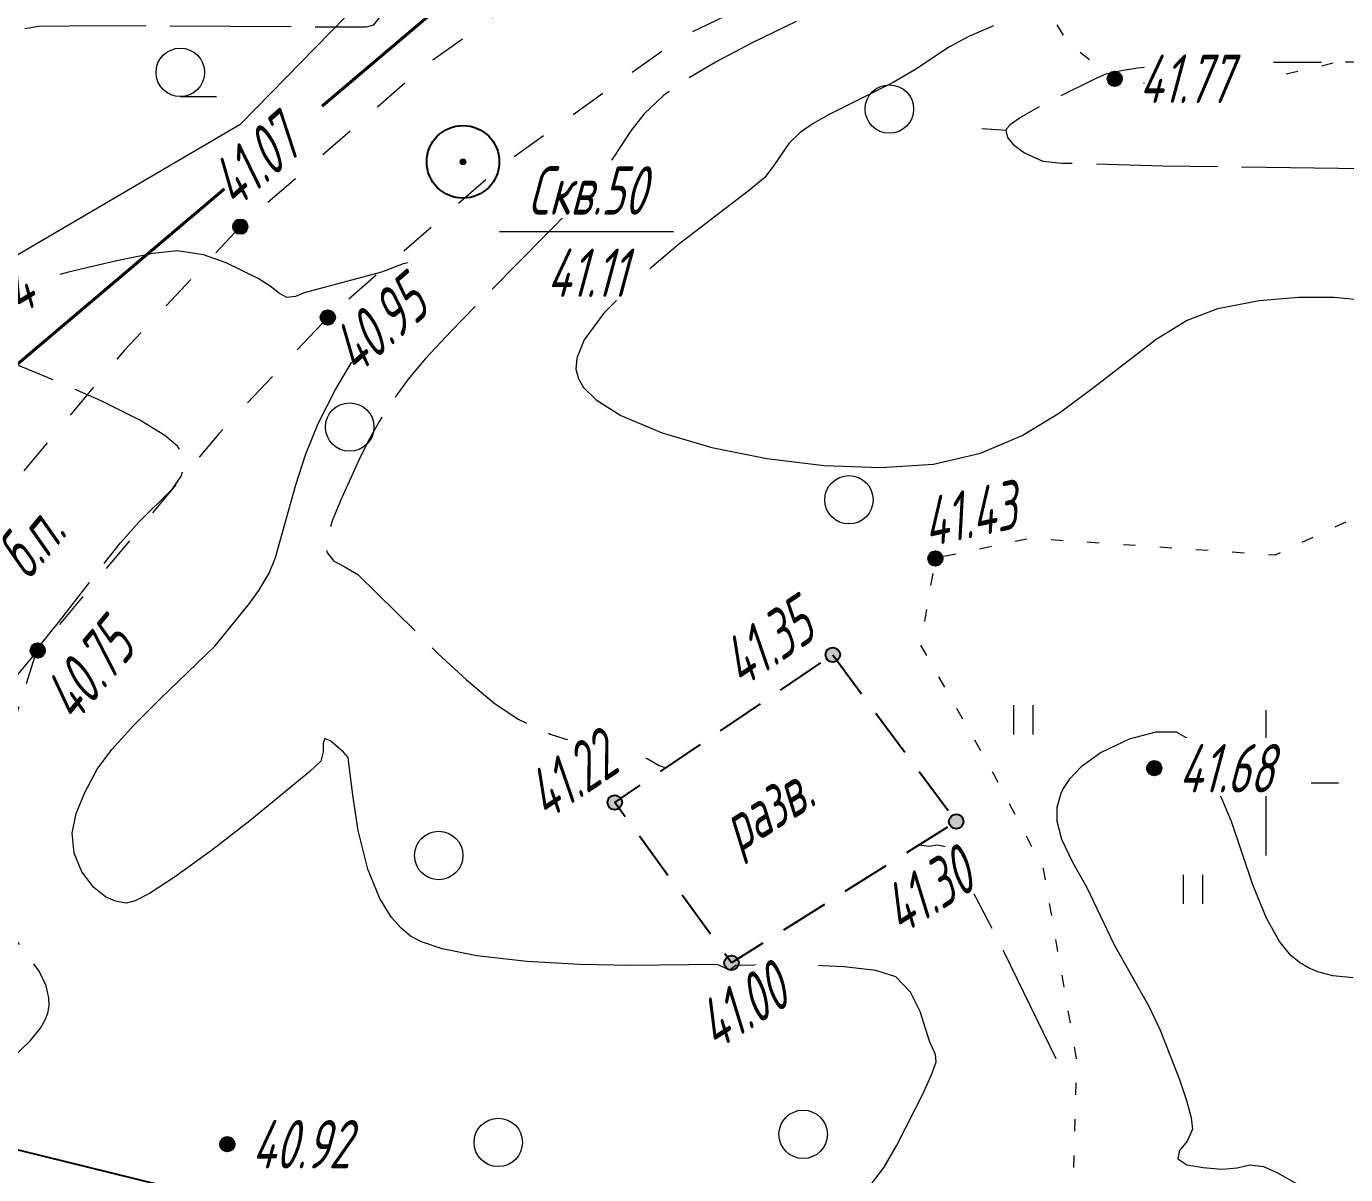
# Model space of a CAD drawing. Extents: x 2208637 to 2213412, y 575334 to 577367.
# Drawn here: x 2211174.41 to 2211201.65, y 576741.91 to 576765.62 of the extents above; entities that cross this region are included whole.
import ezdxf
from ezdxf.enums import TextEntityAlignment as Align

# ---------------------------------------------------------------- set-up
doc = ezdxf.new("R2010")
doc.units = 0
doc.header["$LTSCALE"] = 0.5
for name, pattern in [('2000_23', [3, 2, -1]), ('2000_366_2', [1.5, 0.5, -1]), ('500_189_3_2', [3, 1.5, -1.5]), ('500_329_3', [6, 5, -1])]:
    doc.linetypes.add(name, pattern=pattern)
doc.layers.get('0').update_dxf_attribs({"lineweight": 25})
for name, color, linetype, lineweight in [('ИИ_ГОРИЗОНТАЛИ_ОСН', 32, 'Continuous', 15), ('ИИ_ДОРОГИ_АД', 7, 'Continuous', 25), ('ИИ_КООРДИНАТНАЯ_СЕТКА', 3, 'Continuous', 25), ('ИИ_ОГРАДЫ', 7, 'Continuous', 25), ('ИИ_ОТМЕТКИ', 7, 'Continuous', 25), ('ИИ_СКВАЖИНА', 7, 'Continuous', 25), ('ИИ_СООРУЖЕНИЯ', 7, 'Continuous', 25), ('ИИ_ТРАССЫ_КЛС', 5, 'Continuous', 40), ('ИИ_УГОДЬЯ', 7, 'Continuous', 25)]:
    doc.layers.add(name, color=color, linetype=linetype, lineweight=lineweight)
doc.styles.add('BM431', font='', dxfattribs={"height": 1})
doc.styles.add('D431', font='', dxfattribs={"height": 1})
doc.styles.add('GOST 2.304', font='cs_gost2304.shx', dxfattribs={"width": 0.8, "oblique": 15})
doc.styles.get('BM431').set_extended_font_data('bm431', italic=True)
doc.styles.get('D431').set_extended_font_data('D431', italic=True)
doc.linetypes.add('2000_475_1', pattern='A,3,[1,Topography.shx,S=0.5,R=90,X=0,Y=0],0', length=3)

# ---------------------------------------------------------------- blocks, each defined once
blk = doc.blocks.new('500_12')
at = {"color": 0, "linetype": 'Continuous', "lineweight": -2, "flags": 128}
for points in [[(0, 3), (0, -3)], [(-3, 0), (3, 0)]]:
    blk.add_lwpolyline(points, dxfattribs=at)
at = {"color": 7, "linetype": 'Continuous', "lineweight": -2, "style": 'D431'}
blk.add_attdef('Вертикальная_подпись', (-0.5, 0.5), '', height=2, rotation=90, dxfattribs=at)
blk.add_attdef('Горизонтальная_подпись', (0.5, 0.5), '', height=2, dxfattribs=at)
blk = doc.blocks.new('500_329_6')
at = {"color": 0, "linetype": 'Continuous', "lineweight": -2}
blk.add_lwpolyline([(0, 0), (1, 0)], dxfattribs=at)
blk = doc.blocks.new('500_401')
at = {"color": 0, "linetype": 'Continuous', "lineweight": -2}
for points in [[(-0.4, 0), (-0.4, 1.2)], [(0.4, 0), (0.4, 1.2)]]:
    blk.add_lwpolyline(points, dxfattribs=at)
blk = doc.blocks.new('500_368')
at = {"color": 0, "linetype": 'Continuous', "lineweight": -2}
blk.add_circle((0, 0), 1, dxfattribs=at)
blk = doc.blocks.new('500_379')
at = {"color": 0, "linetype": 'Continuous', "lineweight": -2}
blk.add_lwpolyline([(0, -1), (1.5, -1)], dxfattribs=at)
blk.add_circle((0, 0), 1, dxfattribs=at)
blk = doc.blocks.new('500_330_1')
at = {"linetype": 'Continuous', "lineweight": -2}
h = blk.add_hatch(color=0, dxfattribs=at)
h.dxf.hatch_style = 1
edge = h.paths.add_edge_path()
edge.add_arc((0, 0), 0.3, 0, 360)
at = {"color": 0, "linetype": 'Continuous', "lineweight": -2}
blk.add_circle((0, 0), 0.3, dxfattribs=at)
at = {"color": 0, "linetype": 'Continuous', "lineweight": -2, "style": 'GOST 2.304', "flags": 1}
for tag, p in [('Номер', (-1, -1)), ('Номер_рабочей_станции', (-1, -3.5))]:
    blk.add_attdef(tag, text='', height=2, dxfattribs=at).set_placement(p, align=Align.RIGHT)
at = {"color": 0, "linetype": 'Continuous', "lineweight": -2, "style": 'GOST 2.304'}
blk.add_attdef('Высота', (1, -1), '', height=2, dxfattribs=at)
at = {"color": 0, "linetype": 'Continuous', "lineweight": -2, "style": 'GOST 2.304', "flags": 1}
blk.add_attdef('Код', (0, -3.5), '', height=2, dxfattribs=at)
blk = doc.blocks.new('*U77')
at = {"linetype": 'Continuous', "lineweight": -2}
h = blk.add_hatch(color=0, dxfattribs=at)
edge = h.paths.add_edge_path()
edge.add_arc((0, 0), 0.1, 0, 360)
at = {"color": 0, "linetype": 'Continuous', "lineweight": 20}
blk.add_lwpolyline([(1.508, -2.882), (8.689, -2.882)], dxfattribs=at)
at = {"color": 0, "linetype": 'Continuous', "lineweight": -2}
for radius in [1.5, 0.1]:
    blk.add_circle((0, 0), radius, dxfattribs=at)
at = {"color": 0, "linetype": 'Continuous', "lineweight": 20, "style": 'D431'}
blk.add_attdef('Глубина', text='', height=2, dxfattribs=at).set_placement((-2, -1), align=Align.RIGHT)
at = {"color": 0, "linetype": 'Continuous', "lineweight": 20}
for tag, style, p in [('Назначение_и_номер_скважины', 'D431', (5.099, -2.182)), ('Отметка_земли', 'BM431', (5.099, -5.582))]:
    blk.add_attdef(tag, text='', height=2, dxfattribs=dict(at, style=style)).set_placement(p, align=Align.CENTER)

msp = doc.modelspace()

# ---------------------------------------------------------------- linework, layer by layer
at = {"layer": 'ИИ_ГОРИЗОНТАЛИ_ОСН', "color": 32, "linetype": '500_329_3', "lineweight": 20, "flags": 128}
for points, elevation in [([(2211230.237, 576793.471), (2211229.539, 576794.436), (2211229, 576795.255), (2211228.719, 576795.596), (2211228.363, 576795.9), (2211227.885, 576796.175), (2211227.306, 576796.337), (2211226.47, 576796.438), (2211225.479, 576796.491), (2211224.436, 576796.506), (2211223.441, 576796.498), (2211221.766, 576796.451), (2211221.645, 576796.465), (2211221.537, 576796.5), (2211221.345, 576796.863), (2211221.155, 576797.089), (2211220.89, 576797.205), (2211220.159, 576797.399), (2211219.928, 576797.539), (2211219.844, 576797.762), (2211219.868, 576798.299), (2211219.825, 576798.834), (2211219.783, 576799.146), (2211219.7, 576799.504), (2211219.559, 576799.882), (2211218.886, 576801.461), (2211216.987, 576805.766), (2211216.8, 576806.289), (2211216.572, 576807.135), (2211216.393, 576807.518), (2211216.078, 576807.914), (2211215.646, 576808.193), (2211214.783, 576808.63), (2211213.585, 576809.187), (2211212.149, 576809.827), (2211208.952, 576811.204), (2211203.569, 576813.458), (2211202.116, 576814.089), (2211201.998, 576814.167), (2211189.803, 576820.012), (2211189.454, 576820.181), (2211188.897, 576820.49), (2211188.533, 576820.61), (2211188.308, 576820.612), (2211188.154, 576820.4), (2211187.895, 576819.946), (2211187.249, 576818.729), (2211187.168, 576818.619), (2211187.08, 576818.513), (2211186.16, 576817.607), (2211185.686, 576817.107), (2211185.254, 576816.604), (2211184.937, 576816.156), (2211184.443, 576815.318), (2211184.284, 576814.944), (2211184.222, 576814.637), (2211184.223, 576814.392), (2211184.249, 576814.218), (2211184.291, 576814.066), (2211184.368, 576813.934), (2211184.563, 576813.708), (2211184.946, 576813.36), (2211187.024, 576811.759), (2211187.709, 576811.183), (2211188.268, 576810.618), (2211188.627, 576810.084), (2211188.832, 576809.447), (2211188.865, 576808.873), (2211188.717, 576807.76), (2211188.685, 576807.14), (2211188.781, 576806.425), (2211188.988, 576805.753), (2211189.307, 576804.942), (2211189.7, 576804.055), (2211190.127, 576803.152), (2211191.407, 576800.61), (2211191.611, 576800.25), (2211191.796, 576799.978), (2211191.954, 576799.699), (2211192.077, 576799.324), (2211192.18, 576798.882), (2211192.28, 576798.327), (2211192.322, 576797.723), (2211192.273, 576797.247), (2211192.169, 576796.915), (2211192.061, 576796.713), (2211191.931, 576796.548), (2211191.787, 576796.423), (2211191.534, 576796.278), (2211191.142, 576796.151), (2211190.605, 576796.065), (2211189.561, 576795.965), (2211189.159, 576795.862), (2211188.745, 576795.612), (2211188.441, 576795.34), (2211188.141, 576795.112), (2211187.735, 576794.995), (2211187.324, 576795.079), (2211186.873, 576795.328), (2211186.365, 576795.642), (2211185.787, 576795.922), (2211185.123, 576796.069), (2211184.556, 576796.011), (2211184.026, 576795.809), (2211183.508, 576795.546), (2211182.981, 576795.303), (2211182.419, 576795.16), (2211181.801, 576795.198), (2211181.255, 576795.442), (2211180.614, 576795.907), (2211179.9, 576796.538), (2211179.138, 576797.279), (2211177.558, 576798.877), (2211176.788, 576799.625), (2211176.061, 576800.266), (2211174.635, 576801.394), (2211171.742, 576803.524), (2211171.119, 576804.063), (2211170.152, 576805.106), (2211169.701, 576805.514), (2211169.308, 576805.741), (2211168.975, 576805.838), (2211168.598, 576805.86), (2211168.462, 576805.846), (2211168.182, 576805.773), (2211167.749, 576805.568), (2211167.17, 576805.161), (2211166.496, 576804.526), (2211165.937, 576803.872), (2211165.619, 576803.421), (2211165.478, 576803.168), (2211165.439, 576803.056), (2211165.45, 576802.979), (2211165.503, 576802.916), (2211165.641, 576802.855), (2211166.262, 576802.721), (2211166.573, 576802.529), (2211166.754, 576802.235), (2211166.993, 576801.718), (2211167.256, 576801.045), (2211167.511, 576800.282), (2211167.725, 576799.498), (2211167.866, 576798.758), (2211167.9, 576798.131), (2211167.78, 576797.495), (2211167.535, 576796.886), (2211167.236, 576796.334), (2211166.779, 576795.574), (2211166.707, 576795.411), (2211166.694, 576795.333), (2211166.723, 576795.257), (2211166.787, 576795.182), (2211166.921, 576795.109), (2211167.5, 576794.952), (2211168.088, 576794.678), (2211168.443, 576794.556), (2211168.861, 576794.502), (2211169.287, 576794.631), (2211170.843, 576795.383), (2211171.779, 576795.806), (2211172.692, 576796.127), (2211173.341, 576796.245), (2211173.746, 576796.218), (2211173.967, 576796.133), (2211174.06, 576796.068), (2211174.131, 576795.997), (2211174.245, 576795.82), (2211174.353, 576795.471), (2211174.393, 576794.879), (2211174.311, 576793.999), (2211174.129, 576793.041), (2211173.895, 576792.09), (2211173.462, 576790.552), (2211173.36, 576790.134), (2211173.242, 576789.355), (2211172.995, 576788.213), (2211172.808, 576787.062), (2211172.645, 576786.378), (2211172.406, 576785.683), (2211172.065, 576785.021), (2211171.599, 576784.437), (2211171.043, 576783.996), (2211170.254, 576783.518), (2211169.299, 576783.034), (2211168.242, 576782.576), (2211167.151, 576782.176), (2211166.092, 576781.865), (2211165.13, 576781.675), (2211164.474, 576781.631), (2211164.072, 576781.672), (2211163.854, 576781.739), (2211163.762, 576781.784), (2211163.656, 576781.856), (2211163.474, 576782.042), (2211163.27, 576782.413), (2211163.103, 576783.041), (2211163.016, 576783.956), (2211162.999, 576785.772), (2211162.958, 576786.328), (2211162.884, 576786.625), (2211162.805, 576786.751), (2211162.678, 576786.827), (2211162.504, 576786.863), (2211162.207, 576786.837), (2211161.771, 576786.695), (2211161.225, 576786.425), (2211160.755, 576786.162), (2211160.446, 576786.021), (2211160.173, 576785.986), (2211159.951, 576785.983), (2211159.677, 576785.953), (2211157.651, 576785.501), (2211156.617, 576785.237), (2211155.623, 576784.951), (2211154.801, 576784.66), (2211154.282, 576784.385), (2211153.873, 576784.023), (2211153.553, 576783.654), (2211153.324, 576783.259), (2211153.189, 576782.816), (2211153.15, 576782.308), (2211153.286, 576781.809), (2211153.629, 576781.145), (2211154.098, 576780.396), (2211155.462, 576778.409), (2211155.637, 576778.092), (2211155.681, 576777.821), (2211155.644, 576777.369), (2211155.665, 576777.088), (2211155.758, 576776.517), (2211155.848, 576776.28), (2211156.027, 576776.067), (2211156.276, 576775.948), (2211156.683, 576775.854), (2211158.524, 576775.59), (2211159.868, 576775.355), (2211163.557, 576774.8), (2211165.068, 576774.55), (2211166.564, 576774.274), (2211167.95, 576773.974), (2211169.133, 576773.654), (2211169.87, 576773.385), (2211170.27, 576773.178), (2211170.452, 576773.038), (2211170.587, 576772.863), (2211170.698, 576772.644), (2211170.794, 576772.288), (2211170.812, 576771.775), (2211170.71, 576771.096), (2211170.358, 576769.733), (2211170.248, 576769.114), (2211170.275, 576768.581), (2211170.479, 576767.958), (2211170.741, 576767.425), (2211171.043, 576766.971), (2211171.363, 576766.585), (2211171.684, 576766.256), (2211172.047, 576765.93), (2211172.382, 576765.698), (2211172.738, 576765.537), (2211173.162, 576765.427), (2211173.569, 576765.401), (2211173.901, 576765.464), (2211174.241, 576765.558), (2211174.672, 576765.624), (2211175.915, 576765.638), (2211181.435, 576765.611), (2211181.588, 576765.655), (2211181.835, 576765.968), (2211182.095, 576766.06), (2211185.343, 576767), (2211186.787, 576767.437), (2211187.414, 576767.659), (2211188.882, 576768.234), (2211189.267, 576768.352), (2211189.657, 576768.436), (2211189.966, 576768.478), (2211192.1, 576768.698), (2211193.273, 576768.836), (2211193.882, 576768.894), (2211194.959, 576768.966), (2211195.276, 576769.024), (2211195.451, 576769.093), (2211195.563, 576769.192), (2211195.632, 576769.36), (2211195.653, 576769.561), (2211195.612, 576769.853), (2211195.466, 576770.198), (2211195.233, 576770.449), (2211194.882, 576770.486), (2211194.353, 576770.375), (2211193.405, 576770.119), (2211193.205, 576770.099), (2211193.13, 576770.121), (2211193.114, 576770.177), (2211193.164, 576770.249), (2211193.344, 576770.374), (2211193.726, 576770.561), (2211194.313, 576770.798), (2211195.231, 576771.133), (2211195.593, 576771.259), (2211196.04, 576771.388), (2211196.129, 576771.43), (2211196.686, 576771.225), (2211197.118, 576771.041), (2211197.429, 576770.866), (2211197.612, 576770.668), (2211197.724, 576770.469), (2211197.895, 576770.25), (2211198.081, 576770.097), (2211198.499, 576769.83), (2211198.741, 576769.636), (2211198.997, 576769.373), (2211199.543, 576768.729), (2211199.677, 576768.668), (2211199.826, 576768.635), (2211200.422, 576768.589), (2211200.6, 576768.545), (2211200.48, 576768.474), (2211200.23, 576768.417), (2211199.541, 576768.343), (2211199.223, 576768.287), (2211198.919, 576768.2), (2211197.575, 576767.738), (2211197.002, 576767.575), (2211195.633, 576767.293), (2211192.995, 576766.818), (2211192.082, 576766.636), (2211191.881, 576766.544), (2211191.539, 576766.329), (2211189.395, 576765.28), (2211188.668, 576764.895), (2211188.031, 576764.523), (2211187.568, 576764.198), (2211187.167, 576763.815), (2211186.889, 576763.464), (2211186.409, 576762.729), (2211186.058, 576762.281), (2211185.658, 576761.847), (2211183.181, 576759.329), (2211182.656, 576758.766), (2211182.292, 576758.335), (2211181.967, 576757.882), (2211181.708, 576757.48), (2211181.496, 576757.106), (2211181.312, 576756.737), (2211180.913, 576755.857), (2211180.728, 576755.407), (2211180.617, 576755.032), (2211180.615, 576754.765), (2211180.76, 576754.575), (2211180.988, 576754.462), (2211181.256, 576754.305), (2211182.907, 576752.67), (2211183.497, 576752.126), (2211184.065, 576751.653), (2211184.564, 576751.311), (2211185.227, 576751.006), (2211185.903, 576750.791), (2211186.515, 576750.647), (2211187.228, 576750.504), (2211187.478, 576750.358), (2211187.621, 576750.313)], 41.25), ([(2211210.252, 576718.856), (2211210.248, 576718.879), (2211210.253, 576719.359), (2211210.368, 576719.965), (2211210.552, 576720.56), (2211210.748, 576721.127), (2211211.072, 576722.239), (2211211.276, 576722.807), (2211211.585, 576723.586), (2211211.643, 576723.783), (2211211.62, 576723.807), (2211211.561, 576723.798), (2211211.442, 576723.747), (2211211.29, 576723.735), (2211211.165, 576723.895), (2211211.002, 576724.211), (2211210.89, 576724.571), (2211210.915, 576724.865), (2211211.116, 576725.008), (2211211.421, 576725.045), (2211211.745, 576725.06), (2211212.009, 576725.135), (2211212.208, 576725.311), (2211212.487, 576725.747), (2211213.472, 576726.95), (2211213.955, 576727.567), (2211214.412, 576728.19), (2211214.781, 576728.758), (2211215, 576729.212), (2211215.141, 576729.699), (2211215.215, 576730.129), (2211215.221, 576730.534), (2211215.157, 576730.946), (2211215.02, 576731.397), (2211214.815, 576731.842), (2211214.559, 576732.219), (2211214.274, 576732.529), (2211213.981, 576732.775), (2211213.699, 576732.959), (2211213.396, 576733.09), (2211213.125, 576733.134), (2211212.48, 576733.172), (2211212.103, 576733.257), (2211211.777, 576733.355), (2211211.484, 576733.393), (2211211.204, 576733.301), (2211211.052, 576733.039), (2211210.931, 576732.091), (2211210.837, 576731.68), (2211210.711, 576731.403), (2211210.592, 576731.245), (2211210.463, 576731.135), (2211210.306, 576731.061), (2211209.969, 576730.963), (2211209.367, 576730.854), (2211208.444, 576730.744), (2211205.546, 576730.476), (2211204.995, 576730.392), (2211204.708, 576730.318), (2211204.589, 576730.262), (2211204.508, 576730.167), (2211204.457, 576730.017), (2211204.458, 576729.758), (2211204.634, 576728.942), (2211204.531, 576728.629), (2211204.22, 576728.579), (2211203.754, 576728.702), (2211203.203, 576728.901), (2211202.634, 576729.075), (2211202.115, 576729.127), (2211201.65, 576729.014), (2211201.216, 576728.811), (2211200.607, 576728.465), (2211200.477, 576728.417), (2211200.416, 576728.419), (2211200.375, 576728.456), (2211200.366, 576728.528), (2211200.407, 576728.676), (2211200.647, 576729.212), (2211200.641, 576729.404), (2211200.405, 576729.328), (2211199.282, 576728.657), (2211198.587, 576728.303), (2211198.052, 576728.122), (2211197.696, 576728.086), (2211197.492, 576728.124), (2211197.402, 576728.165), (2211197.34, 576728.209), (2211197.231, 576728.343), (2211197.099, 576728.648), (2211196.973, 576729.215), (2211196.871, 576730.113), (2211196.737, 576732.187), (2211196.642, 576733.172), (2211196.487, 576733.998), (2211196.239, 576734.569), (2211195.832, 576735.049), (2211195.409, 576735.406), (2211194.952, 576735.667), (2211194.444, 576735.861), (2211193.866, 576736.013), (2211193.2, 576736.151), (2211192.531, 576736.212), (2211191.785, 576736.18), (2211191.01, 576736.084), (2211188.995, 576735.74), (2211188.588, 576735.712), (2211188.114, 576735.808), (2211187.73, 576735.967), (2211187.373, 576736.078), (2211186.981, 576736.028), (2211186.661, 576735.79), (2211186.472, 576735.447), (2211186.288, 576735.053), (2211185.981, 576734.665), (2211185.661, 576734.415), (2211185.196, 576734.099), (2211184.62, 576733.741), (2211183.971, 576733.364), (2211183.285, 576732.99), (2211182.599, 576732.643), (2211181.948, 576732.346), (2211181.293, 576732.099), (2211180.741, 576731.943), (2211179.738, 576731.73), (2211179.182, 576731.583), (2211178.519, 576731.351), (2211177.882, 576731.081), (2211177.11, 576730.726), (2211176.259, 576730.316), (2211174.552, 576729.447), (2211173.218, 576728.707), (2211172.832, 576728.459), (2211172.488, 576728.159), (2211172.248, 576727.873), (2211172.042, 576727.596), (2211171.798, 576727.32), (2211171.445, 576727.038), (2211171.049, 576726.814), (2211170.385, 576726.483), (2211169.523, 576726.08), (2211168.533, 576725.641), (2211167.483, 576725.201), (2211166.442, 576724.795), (2211165.481, 576724.46), (2211164.669, 576724.23), (2211164.074, 576724.141), (2211163.42, 576724.181), (2211162.836, 576724.309), (2211162.309, 576724.503), (2211161.825, 576724.742), (2211160.929, 576725.27), (2211160.418, 576725.603), (2211159.954, 576725.955), (2211159.571, 576726.296), (2211159.347, 576726.541), (2211159.238, 576726.698), (2211159.197, 576726.786), (2211159.181, 576726.882), (2211159.19, 576726.989), (2211159.251, 576727.132), (2211159.818, 576727.877), (2211161.806, 576730.375), (2211162.21, 576730.916), (2211162.426, 576731.252), (2211162.538, 576731.567), (2211162.61, 576732.106), (2211162.687, 576732.442), (2211162.816, 576732.807), (2211163.269, 576733.946), (2211164.221, 576736.252), (2211164.361, 576736.558), (2211164.776, 576737.256), (2211165.329, 576738.051), (2211165.673, 576738.484), (2211166.056, 576738.913), (2211166.476, 576739.321), (2211166.95, 576739.706), (2211167.361, 576739.974), (2211168.205, 576740.423), (2211171.024, 576742.08), (2211171.638, 576742.459), (2211172.209, 576742.834), (2211173.223, 576743.595), (2211174.14, 576744.332), (2211174.493, 576744.672), (2211174.702, 576744.931), (2211174.81, 576745.118), (2211174.854, 576745.24), (2211174.88, 576745.388), (2211174.879, 576745.559), (2211174.823, 576745.804), (2211174.675, 576746.111), (2211174.158, 576746.815), (2211173.897, 576747.077), (2211173.628, 576747.25), (2211173.396, 576747.426), (2211173.244, 576747.698), (2211173.279, 576748.117), (2211173.456, 576748.875), (2211173.722, 576749.826), (2211174.023, 576750.822), (2211174.597, 576752.624), (2211174.61, 576752.759), (2211174.669, 576752.807), (2211175.094, 576753.34), (2211176.354, 576754.956), (2211176.731, 576755.383), (2211177.431, 576756.072), (2211177.606, 576756.33), (2211177.668, 576756.532), (2211177.669, 576756.675), (2211177.633, 576756.814), (2211177.533, 576756.952), (2211177.269, 576757.175), (2211176.754, 576757.492), (2211175.957, 576757.889), (2211175.127, 576758.254), (2211173.581, 576758.891), (2211173.234, 576759.022), (2211172.944, 576759.112), (2211172.726, 576759.15), (2211172.537, 576759.127), (2211172.385, 576759.069), (2211172.192, 576759.026), (2211171.407, 576759.044), (2211170.749, 576759.08), (2211170.041, 576759.135), (2211169.381, 576759.21), (2211168.863, 576759.305), (2211168.434, 576759.433), (2211168.102, 576759.567), (2211167.077, 576760.095), (2211164.246, 576761.448), (2211162.417, 576762.38), (2211161.641, 576762.811), (2211161.049, 576763.18), (2211160.482, 576763.597), (2211160.025, 576763.982), (2211159.635, 576764.352), (2211158.888, 576765.11), (2211158.023, 576765.935), (2211157.09, 576766.87), (2211156.737, 576767.186), (2211156.285, 576767.552), (2211155.717, 576767.941), (2211152.451, 576769.87), (2211151.83, 576770.29), (2211151.464, 576770.622), (2211151.263, 576771.055), (2211151.189, 576771.529), (2211151.161, 576771.973), (2211151.119, 576772.262), (2211151.047, 576772.415), (2211150.972, 576772.479), (2211150.878, 576772.502), (2211150.775, 576772.472), (2211150.595, 576772.339), (2211150.311, 576772.035), (2211149.439, 576770.973), (2211148.951, 576770.48), (2211148.455, 576770.151), (2211147.882, 576769.957), (2211147.749, 576769.936)], 40.75), ([(2211192.843, 576748.717), (2211193.046, 576748.693), (2211193.228, 576748.721), (2211193.407, 576748.678), (2211193.565, 576748.452), (2211193.851, 576747.945), (2211194.603, 576746.497), (2211195.671, 576744.298)], 41.25)]:
    msp.add_lwpolyline(points, dxfattribs=dict(at, elevation=elevation))
at = {"layer": 'ИИ_ГОРИЗОНТАЛИ_ОСН', "flags": 128}
for points, elevation in [([(2211194.382, 576765.632), (2211193.872, 576765.417), (2211193.473, 576765.199), (2211192.756, 576764.727), (2211192.309, 576764.461), (2211190.989, 576763.801), (2211190.657, 576763.619), (2211190.387, 576763.43), (2211190.156, 576763.201), (2211189.861, 576762.768), (2211189.657, 576762.502), (2211189.316, 576762.216), (2211187.875, 576761.115), (2211187.048, 576760.418), (2211186.332, 576759.7), (2211185.93, 576759.15), (2211185.774, 576758.771), (2211185.755, 576758.541), (2211185.809, 576758.345), (2211185.918, 576758.167), (2211186.179, 576757.91), (2211186.688, 576757.587), (2211187.537, 576757.226), (2211188.562, 576756.925), (2211189.699, 576756.697), (2211190.884, 576756.555), (2211192.054, 576756.513), (2211193.144, 576756.584), (2211194.112, 576756.805), (2211194.971, 576757.174), (2211195.743, 576757.643), (2211196.448, 576758.162), (2211197.739, 576759.164), (2211198.367, 576759.551), (2211199.012, 576759.797), (2211199.868, 576759.961), (2211200.674, 576760.033), (2211201.422, 576760.029), (2211202.103, 576759.962)], 41.5), ([(2211191.802, 576741.637), (2211192.121, 576742.06), (2211192.374, 576742.5), (2211192.919, 576743.566), (2211193.114, 576744), (2211193.196, 576744.238), (2211193.183, 576744.388), (2211193.058, 576744.66), (2211192.865, 576745.276), (2211192.667, 576745.677), (2211192.363, 576745.995), (2211191.951, 576746.124), (2211191.297, 576746.199), (2211190.541, 576746.233), (2211189.823, 576746.24), (2211189.063, 576746.225), (2211188.937, 576746.133), (2211188.674, 576746.246), (2211186.889, 576746.229), (2211185.841, 576746.249), (2211184.745, 576746.308), (2211183.71, 576746.425), (2211182.999, 576746.572), (2211182.569, 576746.718), (2211182.345, 576746.835), (2211182.147, 576746.994), (2211181.953, 576747.215), (2211181.71, 576747.61), (2211181.465, 576748.214), (2211181.263, 576749.011), (2211181.149, 576749.741), (2211181.057, 576750.525), (2211180.959, 576750.633), (2211180.697, 576750.857), (2211180.572, 576750.915), (2211180.543, 576750.818), (2211180.543, 576750.637), (2211180.492, 576750.449), (2211180.263, 576750.233), (2211179.025, 576749.213), (2211178.234, 576748.601), (2211177.471, 576748.05), (2211176.956, 576747.716), (2211176.661, 576747.561), (2211176.471, 576747.511), (2211176.25, 576747.554), (2211176.045, 576747.647), (2211175.802, 576747.837), (2211175.559, 576748.159), (2211175.399, 576748.548), (2211175.357, 576748.956), (2211175.438, 576749.367), (2211175.619, 576749.802), (2211175.875, 576750.279), (2211176.176, 576750.687), (2211176.638, 576751.195), (2211177.172, 576751.732), (2211178.303, 576752.819), (2211178.989, 576753.667), (2211179.212, 576753.969), (2211179.427, 576754.331), (2211179.554, 576754.651), (2211179.974, 576756.153), (2211180.177, 576756.772), (2211180.438, 576757.419), (2211180.79, 576758.11), (2211181.214, 576758.833), (2211182.247, 576760.459), (2211182.342, 576760.633), (2211182.361, 576760.714), (2211182.294, 576760.742), (2211182.19, 576760.72), (2211181.741, 576760.547), (2211180.148, 576760.118), (2211179.966, 576760.046), (2211179.793, 576760.023), (2211179.637, 576760.105), (2211179.447, 576760.26), (2211179.2, 576760.418), (2211178.54, 576760.741), (2211178.066, 576760.902), (2211177.526, 576760.987), (2211177.023, 576760.935), (2211176.244, 576760.776), (2211175.312, 576760.551), (2211172.844, 576759.898)], 41), ([(2211201.807, 576745.974), (2211201.384, 576746.012), (2211201.078, 576746.093), (2211200.882, 576746.175), (2211200.695, 576746.285), (2211200.522, 576746.434), (2211200.288, 576746.724), (2211200.018, 576747.205), (2211199.735, 576747.891), (2211199.295, 576749.2), (2211199.105, 576749.641), (2211198.874, 576750.114), (2211198.693, 576750.534), (2211198.481, 576750.857), (2211198.157, 576751.042), (2211197.733, 576751.044), (2211197.18, 576750.899), (2211196.601, 576750.627), (2211196.187, 576750.332), (2211195.939, 576750.071), (2211195.816, 576749.88), (2211195.77, 576749.781), (2211195.69, 576749.486), (2211195.689, 576749.204), (2211195.783, 576748.834), (2211196.012, 576748.358), (2211196.305, 576747.837), (2211196.863, 576746.665), (2211197.595, 576745.371), (2211197.82, 576744.893), (2211198.219, 576743.874), (2211198.366, 576743.435), (2211198.46, 576743.083), (2211198.486, 576742.846), (2211198.381, 576742.6), (2211198.221, 576742.405), (2211198.183, 576742.232), (2211198.372, 576742.108), (2211198.711, 576742.052), (2211199.097, 576742.021), (2211199.414, 576742.048), (2211199.67, 576742.107), (2211199.956, 576742.076), (2211200.241, 576741.946), (2211200.706, 576741.683)], 41.5)]:
    msp.add_lwpolyline(points, dxfattribs=dict(at, elevation=elevation))
at = {"layer": 'ИИ_ГОРИЗОНТАЛИ_ОСН', "color": 32, "linetype": '500_329_3', "lineweight": 20, "elevation": 41.75, "flags": 128}
msp.add_lwpolyline([(2211234.998, 576750.31), (2211234.893, 576750.546), (2211234.707, 576750.805), (2211234.359, 576751.178), (2211233.805, 576751.673), (2211231.963, 576753.155), (2211231.498, 576753.577), (2211231.039, 576754.063), (2211230.023, 576755.234), (2211229.557, 576755.713), (2211228.636, 576756.577), (2211227.818, 576757.288), (2211227.281, 576757.715), (2211226.473, 576758.186), (2211226.154, 576758.448), (2211221.28, 576762.681), (2211221.299, 576762.74), (2211221.248, 576762.837), (2211221.138, 576762.962), (2211220.901, 576762.98), (2211220.321, 576762.964), (2211220.137, 576762.986), (2211217.199, 576763.477), (2211214.333, 576763.92), (2211211.218, 576764.348), (2211209.726, 576764.522), (2211208.364, 576764.651), (2211207.055, 576764.739), (2211205.706, 576764.803), (2211204.357, 576764.846), (2211201.807, 576764.882), (2211199.709, 576764.874), (2211198.076, 576764.839), (2211197.351, 576764.759), (2211196.982, 576764.697), (2211196.681, 576764.628), (2211196.45, 576764.524), (2211195.35, 576763.981), (2211194.936, 576763.741), (2211194.722, 576763.587), (2211194.649, 576763.506), (2211194.637, 576763.473), (2211194.67, 576763.326), (2211194.783, 576763.185), (2211195.023, 576763.013), (2211195.398, 576762.84), (2211195.79, 576762.801), (2211197.873, 576762.745), (2211205.159, 576762.645), (2211206.028, 576762.616), (2211206.426, 576762.578), (2211206.675, 576762.459), (2211207.021, 576762.15), (2211207.254, 576761.971), (2211207.51, 576761.822), (2211207.958, 576761.595), (2211208.229, 576761.428), (2211208.958, 576760.844), (2211212.024, 576758.309), (2211213.738, 576756.955), (2211214.553, 576756.35), (2211215.361, 576755.776), (2211217.503, 576754.312), (2211218.455, 576753.628), (2211218.717, 576753.396), (2211219.011, 576752.959), (2211219.378, 576752.145), (2211219.556, 576752.032), (2211219.648, 576752.204), (2211219.644, 576752.594), (2211219.611, 576753.126), (2211219.614, 576753.727), (2211219.719, 576754.322), (2211219.891, 576754.821), (2211220.141, 576755.459), (2211220.457, 576756.167), (2211220.823, 576756.874), (2211221.225, 576757.509), (2211221.563, 576757.919), (2211221.822, 576758.145), (2211221.995, 576758.248), (2211222.182, 576758.317), (2211222.39, 576758.365), (2211222.708, 576758.397), (2211223.139, 576758.368), (2211223.673, 576758.224), (2211224.178, 576757.973), (2211224.547, 576757.703), (2211224.794, 576757.464), (2211224.943, 576757.289), (2211225.074, 576757.102), (2211225.166, 576756.899), (2211225.237, 576756.566), (2211225.237, 576756.073), (2211225.041, 576754.626), (2211225.006, 576753.806), (2211225.129, 576752.936), (2211225.349, 576752.205), (2211225.605, 576751.538), (2211225.893, 576750.926), (2211226.206, 576750.363), (2211226.54, 576749.841), (2211226.889, 576749.354), (2211227.248, 576748.893), (2211228.003, 576747.967), (2211228.354, 576747.6), (2211228.721, 576747.299), (2211229.132, 576747.067), (2211229.612, 576746.905), (2211230.222, 576746.88), (2211230.795, 576747.034), (2211231.814, 576747.46), (2211232.25, 576747.519), (2211232.713, 576747.357), (2211233.426, 576746.851), (2211233.73, 576746.81), (2211233.958, 576746.982), (2211234.089, 576747.263), (2211234.31, 576748.029), (2211234.712, 576748.823), (2211234.919, 576749.293), (2211235.023, 576749.692), (2211235.044, 576749.999)], close=True, dxfattribs=at)
at = {"layer": 'ИИ_ДОРОГИ_АД', "color": 7, "linetype": '500_189_3_2', "lineweight": 20, "flags": 128}
for points in [[(2211193.892, 576771.13), (2211190.344, 576769.434), (2211186.63, 576767.657), (2211182.626, 576764.794), (2211178.829, 576761.486), (2211176.436, 576758.933), (2211172.571, 576754.304), (2211171.268, 576752.743), (2211165.461, 576745.292), (2211161.038, 576738.592), (2211158.324, 576734.286), (2211151.502, 576722.95), (2211147.656, 576715.458), (2211146.784, 576713.605), (2211144.187, 576708.084), (2211141.288, 576701.815), (2211137.312, 576693.262), (2211135.571, 576689.448), (2211135.04, 576688.285), (2211132.287, 576681.818), (2211130.913, 576678.432), (2211129.619, 576675.245), (2211126.413, 576667.234), (2211125.97, 576666.212), (2211122.849, 576659.02), (2211121.059, 576654.569), (2211119.322, 576650.247), (2211115.964, 576642.444), (2211115.369, 576641.061), (2211111.801, 576633.285), (2211110.461, 576630.122), (2211108.149, 576624.667), (2211105.833, 576619.213), (2211105.325, 576617.463), (2211104.5, 576614.621), (2211104.151, 576611.696), (2211104.773, 576605.153), (2211106.181, 576598.965), (2211107.215, 576594.632), (2211108.091, 576590.818), (2211108.029, 576585.799), (2211107.135, 576580.371), (2211105.122, 576571.027), (2211104.754, 576569.305), (2211103.363, 576562.809), (2211101.98, 576556.561), (2211100.596, 576543.976), (2211100.266, 576534.023), (2211101.072, 576528.249), (2211102.109, 576523.983), (2211103.664, 576517.58), (2211105.5, 576511.012), (2211106.881, 576504.484), (2211107.979, 576498.193), (2211108.58, 576489.691), (2211110.159, 576482.854), (2211110.896, 576478.47), (2211111.303, 576473.301), (2211110.974, 576465.006), (2211110.788, 576463.137), (2211110.219, 576457.409), (2211110.176, 576452.453), (2211110.203, 576449.389), (2211110.218, 576447.707), (2211110.425, 576441.688), (2211110.13, 576437.721), (2211107.746, 576434.722), (2211106.582, 576433.765), (2211105.312, 576433.264), (2211102.939, 576432.903)], [(2211194.524, 576767.579), (2211191.265, 576766.992), (2211187.957, 576765.41), (2211184.24, 576762.752), (2211180.636, 576759.612), (2211178.384, 576757.209), (2211174.646, 576752.732), (2211173.292, 576751.111), (2211167.575, 576743.774), (2211163.223, 576737.183), (2211160.538, 576732.922), (2211153.775, 576721.685), (2211149.989, 576714.31), (2211149.115, 576712.452), (2211146.543, 576706.985), (2211143.646, 576700.721), (2211143.47, 576700.341), (2211139.674, 576692.175), (2211137.837, 576688.15), (2211137.419, 576687.236), (2211134.688, 576680.82), (2211133.347, 576677.516), (2211132.031, 576674.273), (2211128.813, 576666.233), (2211128.41, 576665.305), (2211125.248, 576658.018), (2211121.723, 576649.248), (2211118.281, 576641.25), (2211117.745, 576640.005), (2211114.18, 576632.236), (2211112.788, 576628.95), (2211110.543, 576623.652), (2211108.287, 576618.339), (2211107.752, 576616.497), (2211107.056, 576614.101), (2211106.765, 576611.665), (2211107.345, 576605.566), (2211108.713, 576599.555), (2211109.747, 576595.224), (2211110.695, 576591.097), (2211110.627, 576585.57), (2211109.69, 576579.885), (2211107.664, 576570.481), (2211105.904, 576562.256), (2211104.549, 576556.137), (2211103.191, 576543.79), (2211102.872, 576534.161), (2211103.629, 576528.737), (2211104.566, 576524.883), (2211106.18, 576518.237), (2211108.027, 576511.632), (2211109.434, 576504.977), (2211110.564, 576498.509), (2211111.159, 576490.078), (2211112.71, 576483.362), (2211113.479, 576478.788), (2211113.908, 576473.352), (2211113.569, 576464.826), (2211113.377, 576462.894), (2211112.817, 576457.269), (2211112.776, 576452.454), (2211112.804, 576449.31), (2211112.818, 576447.763), (2211113.028, 576441.636), (2211112.726, 576437.58), (2211112.649, 576436.545), (2211112.483, 576430.084), (2211112.651, 576424.944), (2211112.574, 576420.962)]]:
    msp.add_lwpolyline(points, dxfattribs=at)
at = {"layer": 'ИИ_ОГРАДЫ', "linetype": '2000_475_1', "lineweight": 20, "flags": 128}
msp.add_lwpolyline([(2211172.6, 576759.955), (2211178.841, 576763.608), (2211181.31, 576766.14), (2211189.082, 576772.92), (2211192.393, 576775.808), (2211196.21, 576779.44), (2211198.61, 576781.87)], dxfattribs=at)
at = {"layer": 'ИИ_СООРУЖЕНИЯ', "linetype": '2000_23', "elevation": 5000, "flags": 128}
msp.add_lwpolyline([(2211191.061, 576752.644), (2211193.61, 576749.2), (2211188.97, 576746.28), (2211186.561, 576749.594)], close=True, dxfattribs=at)
at = {"layer": 'ИИ_ТРАССЫ_КЛС', "flags": 128}
msp.add_lwpolyline([(2211233.604, 576871.99), (2211229.714, 576825.179), (2211222.268, 576806.065), (2211215.123, 576793.842), (2211206.075, 576781.299), (2211202.671, 576777.573), (2211194.772, 576776.058), (2211171.669, 576756.486), (2211163.733, 576745.007), (2211155.529, 576731.079), (2211148.193, 576717.191), (2211140.533, 576701.223)], dxfattribs=at)
at = {"layer": 'ИИ_ТРАССЫ_КЛС', "lineweight": 25, "flags": 128}
msp.add_lwpolyline([(2211163.733, 576745.007), (2211225.941, 576729.672), (2211235.167, 576729.672)], dxfattribs=at)
at = {"layer": 'ИИ_УГОДЬЯ', "linetype": '2000_366_2', "lineweight": 20, "flags": 128}
msp.add_lwpolyline([(2211194.524, 576767.579), (2211195.912, 576765.29), (2211196.883, 576764.54), (2211198.826, 576764.275), (2211202.271, 576765.069), (2211205.362, 576765.245), (2211206.51, 576764.363), (2211207.305, 576762.51), (2211207.481, 576760.04), (2211206.775, 576758.231), (2211204.169, 576756.555), (2211200.195, 576754.702), (2211195.136, 576755.047), (2211193.18, 576754.633), (2211192.869, 576752.854), (2211194.383, 576750.184), (2211195.407, 576748.226), (2211196.095, 576744.266), (2211195.952, 576739.07), (2211194.805, 576738.61), (2211191.975, 576739.238), (2211188.202, 576737.892), (2211186.854, 576736.5), (2211186.629, 576733.673), (2211187.843, 576731.774), (2211185.368, 576727.254), (2211185.585, 576724.298), (2211188.327, 576719.54), (2211191.863, 576714.782), (2211193.45, 576712.547), (2211195.225, 576709.623)], dxfattribs=at)

# ---------------------------------------------------------------- block references
at = {"layer": 'ИИ_ГОРИЗОНТАЛИ_ОСН', "xscale": 0.5, "yscale": 0.5, "zscale": 0.5, "rotation": 176.4686745714617}
msp.add_blockref('500_329_6', (2211194.637, 576763.473, 41.75), dxfattribs=at)
at = {"layer": 'ИИ_КООРДИНАТНАЯ_СЕТКА', "color": 3, "lineweight": 20, "xscale": 0.5, "yscale": 0.5, "zscale": 0.5}
msp.add_blockref('500_12', (2211200, 576750), dxfattribs=at)
at = {"layer": 'ИИ_УГОДЬЯ', "lineweight": 20, "xscale": 0.5, "yscale": 0.5, "zscale": 0.5}
for name, p in [('500_379', (2211177.59, 576764.673)), ('500_368', (2211192.23, 576763.915)), ('500_368', (2211181.088, 576757.347)), ('500_368', (2211191.395, 576755.845)), ('500_401', (2211195, 576751)), ('500_368', (2211182.926, 576748.498)), ('500_401', (2211198.5, 576747.5)), ('500_368', (2211184.155, 576742.572)), ('500_368', (2211190.451, 576742.739))]:
    msp.add_blockref(name, p, dxfattribs=at)

# ---------------------------------------------------------------- next in the draw order: wipeouts: each hides what was drawn before it
at = {"lineweight": 0}
for points, layer in [([(2211174.536, 576754.146), (2211175.527, 576755.333), (2211174.652, 576756.063), (2211173.661, 576754.877)], 'ИИ_ДОРОГИ_АД'), ([(2211197.5, 576763.97), (2211200.161, 576763.97), (2211200.161, 576765.11), (2211197.5, 576765.11)], 'ИИ_ОТМЕТКИ'), ([(2211178.863, 576761.852), (2211180.854, 576763.587), (2211180.105, 576764.446), (2211178.114, 576762.711)], 'ИИ_ОТМЕТКИ'), ([(2211173.156, 576758.916), (2211175.297, 576760.169), (2211174.721, 576761.153), (2211172.58, 576759.9)], 'ИИ_ОТМЕТКИ'), ([(2211181.363, 576758.417), (2211183.474, 576760.257), (2211182.725, 576761.116), (2211180.614, 576759.276)], 'ИИ_ОТМЕТКИ'), ([(2211193.149, 576754.822), (2211195.772, 576755.376), (2211195.536, 576756.491), (2211192.913, 576755.937)], 'ИИ_ОТМЕТКИ'), ([(2211189.313, 576751.946), (2211191.482, 576753.416), (2211190.843, 576754.36), (2211188.673, 576752.889)], 'ИИ_ОТМЕТКИ'), ([(2211185.283, 576749.209), (2211187.472, 576750.693), (2211186.789, 576751.701), (2211184.6, 576750.217)], 'ИИ_ОТМЕТКИ'), ([(2211198.317, 576749.73), (2211200.938, 576749.73), (2211200.938, 576750.928), (2211198.317, 576750.928)], 'ИИ_ОТМЕТКИ'), ([(2211192.601, 576746.839), (2211194.819, 576748.235), (2211194.212, 576749.2), (2211191.993, 576747.804)], 'ИИ_ОТМЕТКИ'), ([(2211188.78, 576744.456), (2211190.998, 576745.852), (2211190.391, 576746.817), (2211188.172, 576745.421)], 'ИИ_ОТМЕТКИ'), ([(2211179.178, 576741.965), (2211182.002, 576741.965), (2211182.002, 576743.182), (2211179.178, 576743.182)], 'ИИ_ОТМЕТКИ'), ([(2211184.449, 576761.664), (2211187.825, 576761.664), (2211187.825, 576762.856), (2211184.449, 576762.856)], 'ИИ_СКВАЖИНА'), ([(2211185.003, 576759.964), (2211187.284, 576759.964), (2211187.284, 576761.104), (2211185.003, 576761.104)], 'ИИ_СКВАЖИНА'), ([(2211189.147, 576748.473), (2211191.365, 576749.869), (2211190.744, 576750.855), (2211188.526, 576749.46)], 'ИИ_СООРУЖЕНИЯ')]:
    msp.add_wipeout(points, dxfattribs=at).dxf.layer = layer

# ---------------------------------------------------------------- next in the draw order: block references
at = {"layer": 'ИИ_ОТМЕТКИ'}
ref = msp.add_blockref('500_330_1', (2211196.883, 576764.54, 41.772), dxfattribs=dict(at, xscale=0.5, yscale=0.5, zscale=0.5))
ref.add_attrib('Высота', '41.77', (2211197.383, 576764.04, -27.755), dxfattribs={"layer": '0', "color": 0, "linetype": 'Continuous', "lineweight": -2, "height": 1, "style": 'GOST 2.304', "oblique": 15, "width": 0.8})
ref = msp.add_blockref('500_330_1', (2211178.829, 576761.486, 41.068), dxfattribs=dict(at, xscale=0.4999999999999999, yscale=0.4999999999999999, zscale=0.4999999999999999, rotation=41.07151983200701))
ref.add_attrib('Высота', '41.07', (2211178.729, 576761.828), dxfattribs={"layer": '0', "color": 0, "linetype": 'Continuous', "lineweight": -2, "height": 1, "rotation": 41.0715, "style": 'GOST 2.304', "oblique": 15, "width": 0.8})
ref = msp.add_blockref('500_330_1', (2211172.6, 576759.955, 41.04), dxfattribs=dict(at, xscale=0.4999999999999998, yscale=0.4999999999999998, zscale=0.4999999999999998, rotation=30.34217069046141))
ref.add_attrib('Высота', '41.04', (2211173.02, 576758.918), dxfattribs={"layer": '0', "color": 0, "linetype": 'Continuous', "lineweight": -2, "height": 1, "rotation": 30.3422, "style": 'GOST 2.304', "oblique": 15, "width": 0.8})
ref = msp.add_blockref('500_330_1', (2211180.636, 576759.612, 40.953), dxfattribs=dict(at, xscale=0.5, yscale=0.5, zscale=0.5, rotation=41.07151982759007))
ref.add_attrib('Высота', '40.95', (2211181.229, 576758.393), dxfattribs={"layer": '0', "color": 0, "linetype": 'Continuous', "lineweight": -2, "height": 1, "rotation": 41.0715, "style": 'GOST 2.304', "oblique": 15, "width": 0.8})
ref = msp.add_blockref('500_330_1', (2211193.18, 576754.633, 41.425), dxfattribs=dict(at, xscale=0.5, yscale=0.5, zscale=0.5, rotation=11.9295445658937))
ref.add_attrib('Высота', '41.43', (2211193.02, 576754.866), dxfattribs={"layer": '0', "color": 0, "linetype": 'Continuous', "lineweight": -2, "height": 1, "rotation": 11.9295, "style": 'GOST 2.304', "oblique": 15, "width": 0.8})
ref = msp.add_blockref('500_330_1', (2211191.061, 576752.644, 41.35), dxfattribs=dict(at, xscale=0.4999999999999999, yscale=0.4999999999999999, zscale=0.4999999999999999, rotation=34.12854707556708))
ref.add_attrib('Высота', '41.35', (2211189.176, 576751.938), dxfattribs={"layer": '0', "color": 0, "linetype": 'Continuous', "lineweight": -2, "height": 1, "rotation": 34.1285, "style": 'GOST 2.304', "oblique": 15, "width": 0.8})
ref = msp.add_blockref('500_330_1', (2211186.561, 576749.594, 41.219), dxfattribs=dict(at, xscale=0.5, yscale=0.5, zscale=0.5, rotation=34.1285470755671))
ref.add_attrib('Высота', '41.22', (2211185.147, 576749.202), dxfattribs={"layer": '0', "color": 0, "linetype": 'Continuous', "lineweight": -2, "height": 1, "rotation": 34.1285, "style": 'GOST 2.304', "oblique": 15, "width": 0.8})
ref = msp.add_blockref('500_330_1', (2211197.7, 576750.3, 41.68), dxfattribs=dict(at, xscale=0.5, yscale=0.5, zscale=0.5))
ref.add_attrib('Высота', '41.68', (2211198.2, 576749.8, -27.846), dxfattribs={"layer": '0', "color": 0, "linetype": 'Continuous', "lineweight": -2, "height": 1, "style": 'GOST 2.304', "oblique": 15, "width": 0.8})
ref = msp.add_blockref('500_330_1', (2211193.61, 576749.2, 41.299), dxfattribs=dict(at, xscale=0.4999999999999998, yscale=0.4999999999999998, zscale=0.4999999999999998, rotation=32.18263176249424))
ref.add_attrib('Высота', '41.30', (2211192.464, 576746.836), dxfattribs={"layer": '0', "color": 0, "linetype": 'Continuous', "lineweight": -2, "height": 1, "rotation": 32.1826, "style": 'GOST 2.304', "oblique": 15, "width": 0.8})
ref = msp.add_blockref('500_330_1', (2211188.97, 576746.28, 41.004), dxfattribs=dict(at, xscale=0.5, yscale=0.5, zscale=0.5, rotation=32.18263176635264))
ref.add_attrib('Высота', '41.00', (2211188.643, 576744.453), dxfattribs={"layer": '0', "color": 0, "linetype": 'Continuous', "lineweight": -2, "height": 1, "rotation": 32.1826, "style": 'GOST 2.304', "oblique": 15, "width": 0.8})
ref = msp.add_blockref('500_330_1', (2211178.561, 576742.535, 40.917), dxfattribs=dict(at, xscale=0.5, yscale=0.5, zscale=0.5))
ref.add_attrib('Высота', '40.92', (2211179.061, 576742.035, -27.278), dxfattribs={"layer": '0', "color": 0, "linetype": 'Continuous', "lineweight": -2, "height": 1, "style": 'GOST 2.304', "oblique": 15, "width": 0.8})
at = {"layer": 'ИИ_СКВАЖИНА'}
ref = msp.add_blockref('*U77', (2211183.427, 576762.825, 41.106), dxfattribs=dict(at, xscale=0.5, yscale=0.5, zscale=0.5))
ref.add_attrib('Назначение_и_номер_скважины', 'Скв.50', dxfattribs={"layer": '0', "color": 0, "linetype": 'Continuous', "lineweight": 20, "height": 1, "style": 'GOST 2.304', "oblique": 15, "width": 0.8}).set_placement((2211185.976, 576761.734, 41.106), align=Align.CENTER)
ref.add_attrib('Отметка_земли', '41.11', dxfattribs={"layer": '0', "color": 0, "linetype": 'Continuous', "lineweight": 20, "height": 1, "style": 'GOST 2.304', "oblique": 15, "width": 0.8}).set_placement((2211185.976, 576760.034, 113.829), align=Align.CENTER)

# ---------------------------------------------------------------- next in the draw order: texts
at = {"layer": 'ИИ_СООРУЖЕНИЯ', "ltscale": 0.5, "style": 'GOST 2.304', "oblique": 15, "width": 0.8}
msp.add_text('разв.', height=1, rotation=32.1826, dxfattribs=at).set_placement((2211189.125, 576748.541, -88.25))

# ---------------------------------------------------------------- next in the draw order: wipeouts: each hides what was drawn before it
at = {"lineweight": 0}
msp.add_wipeout([(2211175.538, 576751.242), (2211177.347, 576753.407), (2211176.472, 576754.138), (2211174.663, 576751.973)], dxfattribs=at).dxf.layer = 'ИИ_ОТМЕТКИ'

# ---------------------------------------------------------------- next in the draw order: block references
at = {"layer": 'ИИ_ОТМЕТКИ'}
ref = msp.add_blockref('500_330_1', (2211174.646, 576752.732, 40.752), dxfattribs=dict(at, xscale=0.5, yscale=0.5, zscale=0.5, rotation=50.13693197053821))
ref.add_attrib('Высота', '40.75', (2211175.41, 576751.197), dxfattribs={"layer": '0', "color": 0, "linetype": 'Continuous', "lineweight": -2, "height": 1, "rotation": 50.1369, "style": 'GOST 2.304', "oblique": 15, "width": 0.8})

# ---------------------------------------------------------------- next in the draw order: texts
at = {"layer": 'ИИ_ДОРОГИ_АД', "ltscale": 0.5, "style": 'GOST 2.304', "oblique": 15, "width": 0.8}
msp.add_text('б.п.', height=1, rotation=50.1369, dxfattribs=at).set_placement((2211174.445, 576754.147, -88.25))

doc.saveas('drawing.dxf')
